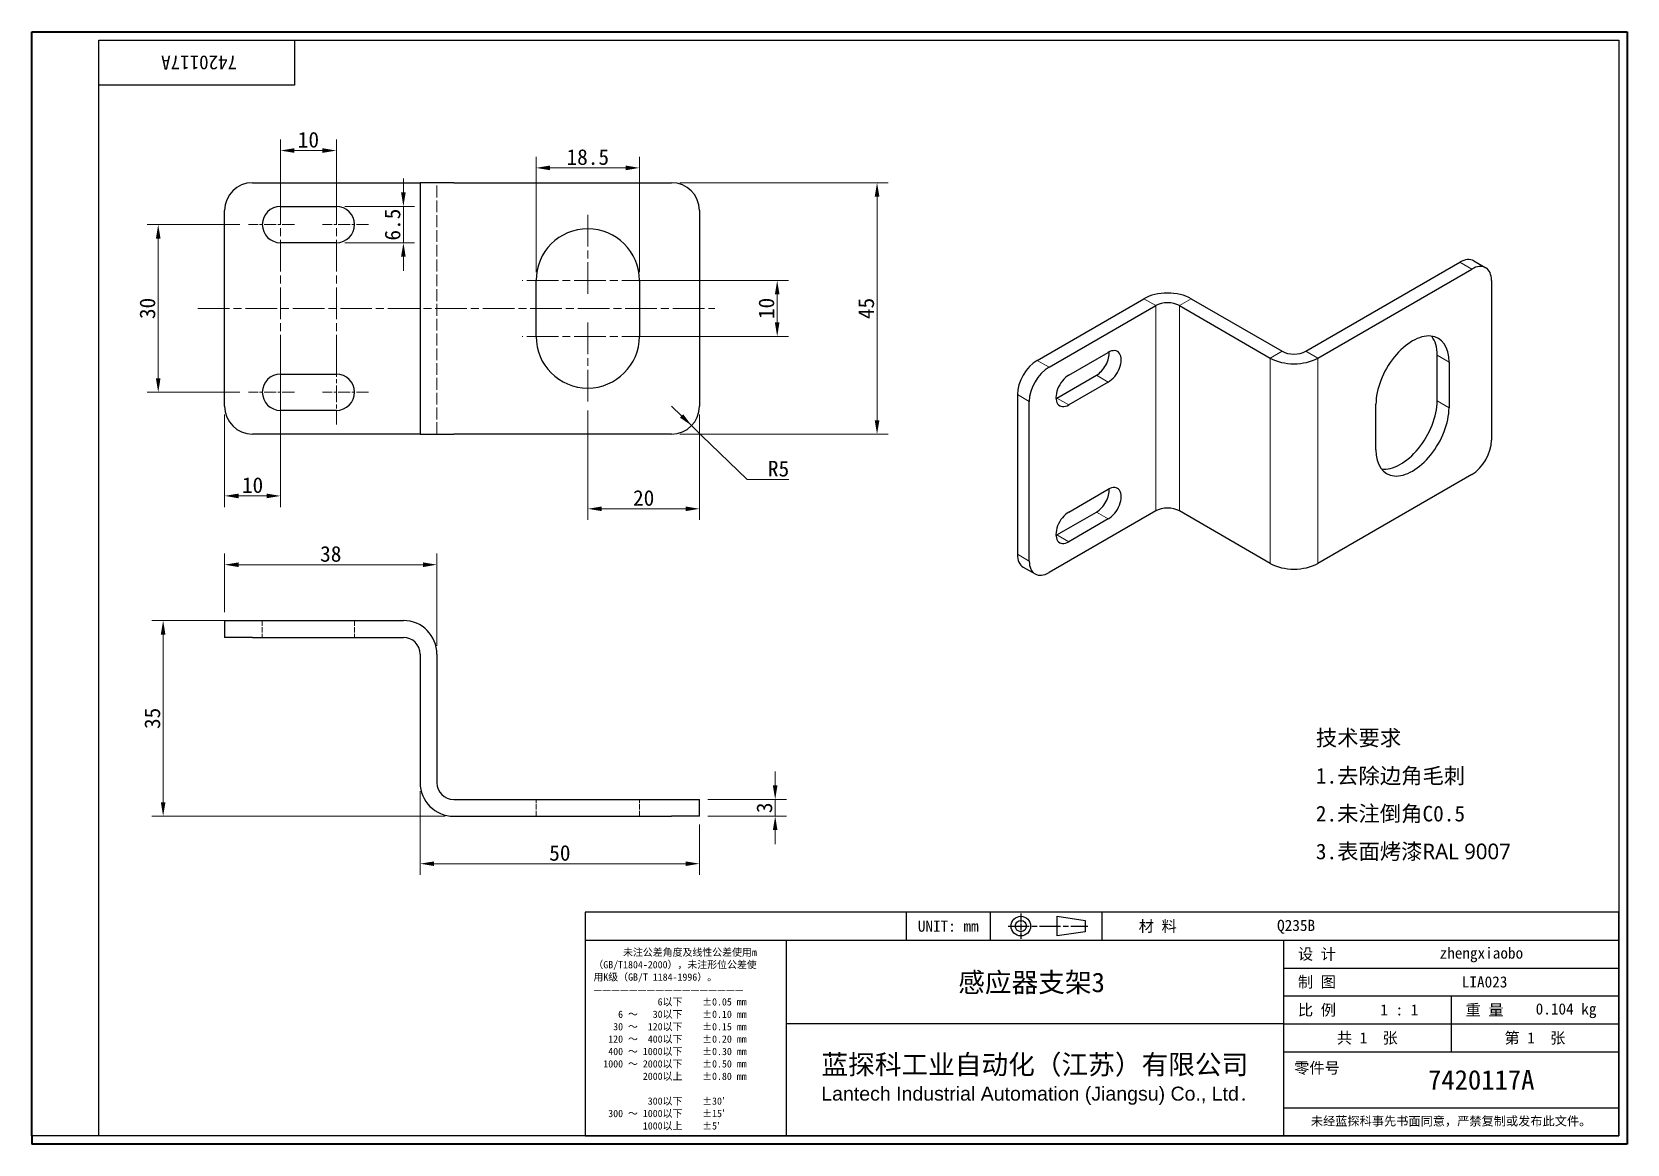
# Model space of a CAD drawing. Header units: millimetres. Extents: x 6 to 292, y 5 to 205.
import ezdxf
from ezdxf.enums import TextEntityAlignment as Align

# ---------------------------------------------------------------- set-up
doc = ezdxf.new("R2010")
doc.units = ezdxf.units.MM
doc.linetypes.add('CHAIN', pattern=[0.3543, 0.2362, -0.0295, 0.0591, -0.0295])
doc.linetypes.add('DASHED', pattern=[0.2067, 0.1654, -0.0413])
for name, color, linetype, lineweight in [('1', 7, 'Continuous', 18), ('可见 (ISO)', 7, 'Continuous', 25), ('可见窄的 (ISO)', 7, 'Continuous', 18), ('图框 (ISO)', 7, 'Continuous', 35), ('标题 (ISO)', 7, 'Continuous', 25)]:
    doc.layers.add(name, color=color, linetype=linetype, lineweight=lineweight)
for name, color, linetype, lineweight, true_color in [('中心标记 (ISO)', 1, 'CHAIN', 18, 0xff0000), ('中心线 (ISO)', 1, 'CHAIN', 18, 0xff0000), ('尺寸 (ISO)', 7, 'Continuous', 18, 0x008000), ('符号 (ISO)', 7, 'Continuous', 18, 0x008000), ('隐藏 (ISO)', 5, 'DASHED', 18, 0x0000ff)]:
    doc.layers.add(name, color=color, linetype=linetype, lineweight=lineweight, true_color=true_color)
doc.styles.add('文本样式164', font='SimSun.ttf')
doc.styles.add('文本样式165', font='SimSun.ttf')
doc.styles.add('文本样式74', font='SimSun.ttf')
doc.styles.add('最新国标', font='simfang.ttf')
doc.styles.add('注释文本 (ISO)', font='simfang.ttf')
doc.styles.add('添加1', font='simfang.ttf')
doc.dimstyles.new('默认 (GB)', dxfattribs={"dimtxt": 2.8, "dimasz": 2.5, "dimexe": 2, "dimexo": 1.5, "dimgap": 0.5, "dimtad": 1, "dimtoh": 1, "dimdsep": 46, "dimtxsty": '最新国标', "dimcen": 0.09, "dimdle": 10, "dimclrd": 256, "dimclre": 256, "dimclrt": 256, "dimazin": 2, "dimtfac": 0.535714, "dimtdec": 3, "dimtmove": 0, "dimatfit": 3, "dimfxl": 0, "dimtolj": 1, "dimlwd": -1, "dimlwe": -1, "dimarcsym": 0})

# ---------------------------------------------------------------- blocks, each defined once
blk = doc.blocks.new('图框 最新国标')
at = {"layer": '图框 (ISO)'}
for p, q in [((6, 7), (6, 204.5)), ((6, 204.5), (291.5, 204.5)), ((291.5, 204.5), (291.5, 5.5)), ((6, 7), (6, 5.5)), ((6, 7), (6, 5.5)), ((291.5, 5.5), (6, 5.5))]:
    blk.add_line(p, q, dxfattribs=at)
at = {"layer": '图框 (ISO)', "color": 7, "linetype": 'Continuous', "lineweight": 25}
for p, q in [((18, 203), (290, 203)), ((18, 7), (18, 203)), ((18, 203), (290, 203)), ((53, 203), (53, 195)), ((290, 203), (290, 7)), ((290, 203), (290, 7)), ((53, 195), (18, 195)), ((290, 7), (6, 7)), ((290, 7), (18, 7))]:
    blk.add_line(p, q, dxfattribs=at)
at = {"layer": '图框 (ISO)', "style": '文本样式74'}
blk.add_attdef('零件代号_001', (42.73, 200.25), '', height=2.5, rotation=180, dxfattribs=at)
blk = doc.blocks.new('标题栏 最新国标')
at = {"layer": '标题 (ISO)'}
for p, q in [((381.98, -183.84), (196.98, -183.84)), ((196.98, -183.84), (196.98, -223.84)), ((254.48, -183.84), (254.48, -188.84)), ((269.48, -183.84), (269.48, -188.84)), ((281.48, -188.09), (281.48, -184.59)), ((281.48, -184.59), (286.48, -185.34)), ((286.48, -185.34), (286.48, -187.34)), ((289.48, -183.84), (289.48, -188.84)), ((381.98, -223.84), (381.98, -183.84)), ((383.48, -183.84), (383.48, -225.34)), ((286.48, -187.34), (281.48, -188.09)), ((196.98, -188.84), (381.98, -188.84)), ((232.98, -188.84), (232.98, -223.84)), ((321.98, -188.84), (321.98, -223.84)), ((321.98, -193.84), (381.98, -193.84)), ((321.98, -198.84), (381.98, -198.84)), ((351.98, -198.84), (351.98, -208.84)), ((321.98, -203.84), (232.98, -203.84)), ((321.98, -203.84), (381.98, -203.84)), ((321.98, -208.84), (381.98, -208.84)), ((321.98, -218.84), (381.98, -218.84)), ((196.98, -223.84), (381.98, -223.84)), ((383.48, -225.34), (196.98, -225.34))]:
    blk.add_line(p, q, dxfattribs=at)
at = {"layer": '标题 (ISO)', "linetype": 'CHAIN', "ltscale": 5.000333}
blk.add_line((274.98, -184.09), (274.98, -188.59), dxfattribs=at)
at = {"layer": '标题 (ISO)', "linetype": 'CHAIN', "ltscale": 15.834605}
blk.add_line((272.73, -186.34), (286.98, -186.34), dxfattribs=at)
at = {"layer": '标题 (ISO)'}
for radius in [1.75, 1]:
    blk.add_circle((274.98, -186.34), radius, dxfattribs=at)
at = {"layer": '1', "style": '文本样式164'}
for s, p in [('UNIT: mm', (261.98, -186.34)), ('材 料', (299.48, -186.34)), ('设 计', (327.98, -191.34)), ('制 图', (327.98, -196.34)), ('比 例', (327.98, -201.34)), ('重 量', (357.98, -201.34)), ('共 1  张', (336.98, -206.34)), ('第 1  张', (366.98, -206.34))]:
    blk.add_text(s, height=2, dxfattribs=at).set_placement(p, align=Align.MIDDLE_CENTER)
at = {"layer": '标题 (ISO)', "style": '注释文本 (ISO)'}
for s, insert, char_height, attachment_point, line_spacing_factor in [('\\fSimSun|b0|i0;{\\H1.3000;      未注公差角度及线性公差使用m\\P}\\fSimSun|b0|i0;{\\H1.3000;（GB/T1804-2000），未注形位公差使\\P}\\fSimSun|b0|i0;{\\H1.3000;用K级（GB/T 1184-1996）。\\P}\\fSimSun|b0|i0;{\\H1.3000;—————————————————\\P}\\fSimSun|b0|i0;{\\H1.3000;             6以下    ±0.05 mm\\P}\\fSimSun|b0|i0;{\\H1.3000;     6 ～   30以下    ±0.10 mm\\P}\\fSimSun|b0|i0;{\\H1.3000;    30 ～  120以下    ±0.15 mm\\P}\\fSimSun|b0|i0;{\\H1.3000;   120 ～  400以下    ±0.20 mm\\P}\\fSimSun|b0|i0;{\\H1.3000;   400 ～ 1000以下    ±0.30 mm\\P}\\fSimSun|b0|i0;{\\H1.3000;  1000 ～ 2000以下    ±0.50 mm\\P}\\fSimSun|b0|i0;{\\H1.3000;          2000以上    ±0.80 mm\\P}\\fSimSun|b0|i0;{\\H1.3000;\\P}\\fSimSun|b0|i0;{\\H1.3000;           300以下    ±30′\\P}\\fSimSun|b0|i0;{\\H1.3000;   300 ～ 1000以下    ±15′\\P}\\fSimSun|b0|i0;{\\H1.3000;          1000以上    ±5′}', (198.48, -206.63), 1.3, 4, 1.023913), ('{\\fMicrosoft YaHei|b0|i0|c134|p34;\\H1.75x;蓝探科工业自动化（江苏）有限公司\\P\\fArial|b0|i0|c0|p34;\\H0.71429x;Lantech Industrial Automation (Jiangsu) Co., Ltd\\fFangSong|b0|i0|c134|p49;.\\H1.15195x; }', (277.48, -213.84), 2, 5, 0.978695)]:
    blk.add_mtext(s, dxfattribs=dict(at, insert=insert, char_height=char_height, attachment_point=attachment_point, line_spacing_factor=line_spacing_factor))
at = {"layer": '标题 (ISO)', "attachment_point": 5, "style": '注释文本 (ISO)'}
for s, insert, char_height in [('\\fFangSong|b0|i0;LIA023', (357.98, -196.34), 2), ('\\fFangSong|b0|i0;零件号', (327.98, -211.84), 2), ('\\fSimSun|b0|i0;{\\H1.6000;未经蓝探科事先书面同意，严禁复制或发布此文件。}', (351.98, -221.34), 1.6)]:
    blk.add_mtext(s, dxfattribs=dict(at, insert=insert, char_height=char_height))
at = {"layer": '标题 (ISO)'}
for tag, p, height, style in [('材料_001', (320.84, -187.21), 2, '注释文本 (ISO)'), ('设计人_001', (349.92, -192.16), 2, '注释文本 (ISO)'), ('库存编号_001', (263.77, -198.16), 3.5, '文本样式165'), ('视图比例_001', (339.32, -202.33), 2, '注释文本 (ISO)'), ('质量\\P3;_001', (367.12, -202.16), 2, '注释文本 (ISO)'), ('零件代号_001', (347.86, -215.59), 3.5, '文本样式165')]:
    blk.add_attdef(tag, p, '', height=height, dxfattribs=dict(at, style=style))
blk = doc.blocks.new('*D5')
at = {"layer": 'Defpoints', "color": 0, "transparency": 16777216}
for p in [(120.49, 177.52), (120.49, 132.52), (157.26, 132.52)]:
    blk.add_point(p, dxfattribs=at)
at = {"layer": '尺寸 (ISO)', "color": 116, "true_color": 0x00803f, "transparency": 16777216}
for p, q in [((121.99, 177.52), (159.26, 177.52)), ((157.26, 175.02), (157.26, 135.02)), ((121.99, 132.52), (159.26, 132.52))]:
    blk.add_line(p, q, dxfattribs=at)
for points in [[(156.84, 175.02), (157.68, 175.02), (157.26, 177.52)], [(156.84, 135.02), (157.68, 135.02), (157.26, 132.52)]]:
    blk.add_solid(points, dxfattribs=at)
at = {"layer": '尺寸 (ISO)', "transparency": 16777216, "insert": (155.34, 155.02), "char_height": 2.8, "attachment_point": 5, "rotation": 90, "style": '最新国标'}
blk.add_mtext('\\A1;45', dxfattribs=at)
blk = doc.blocks.new('*D6')
at = {"layer": 'Defpoints', "color": 0, "transparency": 16777216}
for p in [(78.49, 109.17), (40.49, 99.17), (78.49, 93.17)]:
    blk.add_point(p, dxfattribs=at)
at = {"layer": '尺寸 (ISO)', "color": 116, "true_color": 0x00803f, "transparency": 16777216}
for p, q in [((40.49, 100.67), (40.49, 111.17)), ((42.99, 109.17), (75.99, 109.17)), ((78.49, 94.67), (78.49, 111.17))]:
    blk.add_line(p, q, dxfattribs=at)
for points in [[(42.99, 109.58), (42.99, 108.75), (40.49, 109.17)], [(75.99, 109.58), (75.99, 108.75), (78.49, 109.17)]]:
    blk.add_solid(points, dxfattribs=at)
at = {"layer": '尺寸 (ISO)', "transparency": 16777216, "insert": (59.49, 111.08), "char_height": 2.8, "attachment_point": 5, "style": '最新国标'}
blk.add_mtext('\\A1;38', dxfattribs=at)
blk = doc.blocks.new('*D7')
at = {"layer": 'Defpoints', "color": 0, "transparency": 16777216}
for p in [(75.49, 70.17), (125.49, 64.17), (125.49, 55.67)]:
    blk.add_point(p, dxfattribs=at)
at = {"layer": '尺寸 (ISO)', "color": 116, "true_color": 0x00803f, "transparency": 16777216}
for p, q in [((75.49, 68.67), (75.49, 53.67)), ((125.49, 62.67), (125.49, 53.67)), ((77.99, 55.67), (122.99, 55.67))]:
    blk.add_line(p, q, dxfattribs=at)
for points in [[(77.99, 56.08), (77.99, 55.25), (75.49, 55.67)], [(122.99, 56.08), (122.99, 55.25), (125.49, 55.67)]]:
    blk.add_solid(points, dxfattribs=at)
at = {"layer": '尺寸 (ISO)', "transparency": 16777216, "insert": (100.49, 57.58), "char_height": 2.8, "attachment_point": 5, "style": '最新国标'}
blk.add_mtext('\\A1;50', dxfattribs=at)
blk = doc.blocks.new('*D8')
at = {"layer": 'Defpoints', "color": 0, "transparency": 16777216}
for p in [(105.49, 138.27), (125.49, 137.52), (125.49, 119.17)]:
    blk.add_point(p, dxfattribs=at)
at = {"layer": '尺寸 (ISO)', "color": 116, "true_color": 0x00803f, "transparency": 16777216}
for p, q in [((105.49, 136.77), (105.49, 117.17)), ((125.49, 136.02), (125.49, 117.17)), ((107.99, 119.17), (122.99, 119.17))]:
    blk.add_line(p, q, dxfattribs=at)
for points in [[(107.99, 119.59), (107.99, 118.75), (105.49, 119.17)], [(122.99, 119.59), (122.99, 118.75), (125.49, 119.17)]]:
    blk.add_solid(points, dxfattribs=at)
at = {"layer": '尺寸 (ISO)', "transparency": 16777216, "insert": (115.49, 121.09), "char_height": 2.8, "attachment_point": 5, "style": '最新国标'}
blk.add_mtext('\\A1;20', dxfattribs=at)
blk = doc.blocks.new('*D9')
at = {"layer": 'Defpoints', "color": 0, "transparency": 16777216}
for p in [(114.74, 160.02), (114.74, 150.02), (139.39, 150.02)]:
    blk.add_point(p, dxfattribs=at)
at = {"layer": '尺寸 (ISO)', "color": 116, "true_color": 0x00803f, "transparency": 16777216}
for p, q in [((116.24, 160.02), (141.39, 160.02)), ((139.39, 157.52), (139.39, 152.52)), ((116.24, 150.02), (141.39, 150.02))]:
    blk.add_line(p, q, dxfattribs=at)
for points in [[(138.97, 157.52), (139.8, 157.52), (139.39, 160.02)], [(138.97, 152.52), (139.8, 152.52), (139.39, 150.02)]]:
    blk.add_solid(points, dxfattribs=at)
at = {"layer": '尺寸 (ISO)', "transparency": 16777216, "insert": (137.47, 155.02), "char_height": 2.8, "attachment_point": 5, "rotation": 90, "style": '最新国标'}
blk.add_mtext('\\A1;10', dxfattribs=at)
blk = doc.blocks.new('*D10')
at = {"layer": 'Defpoints', "color": 0, "transparency": 16777216}
for p in [(114.74, 180.17), (96.24, 160.02), (114.74, 160.02)]:
    blk.add_point(p, dxfattribs=at)
at = {"layer": '尺寸 (ISO)', "color": 116, "true_color": 0x00803f, "transparency": 16777216}
for p, q in [((96.24, 161.52), (96.24, 182.17)), ((98.74, 180.17), (112.24, 180.17)), ((114.74, 161.52), (114.74, 182.17))]:
    blk.add_line(p, q, dxfattribs=at)
for points in [[(98.74, 180.59), (98.74, 179.75), (96.24, 180.17)], [(112.24, 180.59), (112.24, 179.75), (114.74, 180.17)]]:
    blk.add_solid(points, dxfattribs=at)
at = {"layer": '尺寸 (ISO)', "transparency": 16777216, "insert": (105.49, 182.09), "char_height": 2.8, "attachment_point": 5, "style": '最新国标'}
blk.add_mtext('\\A1;18.5', dxfattribs=at)
blk = doc.blocks.new('*D11')
at = {"layer": 'Defpoints', "color": 0, "transparency": 16777216}
for p in [(60.49, 183.27), (50.49, 173.27), (60.49, 173.27)]:
    blk.add_point(p, dxfattribs=at)
at = {"layer": '尺寸 (ISO)', "color": 116, "true_color": 0x00803f, "transparency": 16777216}
for p, q in [((50.49, 174.77), (50.49, 185.27)), ((52.99, 183.27), (57.99, 183.27)), ((60.49, 174.77), (60.49, 185.27))]:
    blk.add_line(p, q, dxfattribs=at)
for points in [[(52.99, 183.69), (52.99, 182.86), (50.49, 183.27)], [(57.99, 183.69), (57.99, 182.86), (60.49, 183.27)]]:
    blk.add_solid(points, dxfattribs=at)
at = {"layer": '尺寸 (ISO)', "transparency": 16777216, "insert": (55.49, 185.19), "char_height": 2.8, "attachment_point": 5, "style": '最新国标'}
blk.add_mtext('\\A1;10', dxfattribs=at)
blk = doc.blocks.new('*D12')
at = {"layer": 'Defpoints', "color": 0, "transparency": 16777216}
for p in [(60.49, 173.27), (60.49, 166.77), (72.49, 166.77)]:
    blk.add_point(p, dxfattribs=at)
at = {"layer": '尺寸 (ISO)', "color": 116, "true_color": 0x00803f, "transparency": 16777216}
for p, q in [((72.49, 175.77), (72.49, 178.27)), ((61.99, 173.27), (74.49, 173.27)), ((72.49, 173.27), (72.49, 170.77)), ((72.49, 170.77), (72.49, 169.27)), ((72.49, 166.77), (72.49, 169.27)), ((61.99, 166.77), (74.49, 166.77)), ((72.49, 164.27), (72.49, 161.77))]:
    blk.add_line(p, q, dxfattribs=at)
for points in [[(72.07, 175.77), (72.9, 175.77), (72.49, 173.27)], [(72.07, 164.27), (72.9, 164.27), (72.49, 166.77)]]:
    blk.add_solid(points, dxfattribs=at)
at = {"layer": '尺寸 (ISO)', "transparency": 16777216, "insert": (70.56, 170.02), "char_height": 2.8, "attachment_point": 5, "rotation": 90, "style": '最新国标'}
blk.add_mtext('\\A1;6.5', dxfattribs=at)
blk = doc.blocks.new('*D13')
at = {"layer": 'Defpoints', "color": 0, "transparency": 16777216}
for p in [(44.74, 170.02), (28.61, 140.02), (44.74, 140.02)]:
    blk.add_point(p, dxfattribs=at)
at = {"layer": '尺寸 (ISO)', "color": 116, "true_color": 0x00803f, "transparency": 16777216}
for p, q in [((43.24, 170.02), (26.61, 170.02)), ((28.61, 167.52), (28.61, 142.52)), ((43.24, 140.02), (26.61, 140.02))]:
    blk.add_line(p, q, dxfattribs=at)
for points in [[(28.19, 167.52), (29.02, 167.52), (28.61, 170.02)], [(28.19, 142.52), (29.02, 142.52), (28.61, 140.02)]]:
    blk.add_solid(points, dxfattribs=at)
at = {"layer": '尺寸 (ISO)', "transparency": 16777216, "insert": (26.69, 155.02), "char_height": 2.8, "attachment_point": 5, "rotation": 90, "style": '最新国标'}
blk.add_mtext('\\A1;30', dxfattribs=at)
blk = doc.blocks.new('*D14')
at = {"layer": 'Defpoints', "color": 0, "transparency": 16777216}
for p in [(50.49, 144.61), (40.49, 137.52), (40.49, 121.48)]:
    blk.add_point(p, dxfattribs=at)
at = {"layer": '尺寸 (ISO)', "color": 116, "true_color": 0x00803f, "transparency": 16777216}
for p, q in [((50.49, 143.11), (50.49, 119.48)), ((40.49, 136.02), (40.49, 119.48)), ((47.99, 121.48), (42.99, 121.48))]:
    blk.add_line(p, q, dxfattribs=at)
for points in [[(42.99, 121.89), (42.99, 121.06), (40.49, 121.48)], [(47.99, 121.89), (47.99, 121.06), (50.49, 121.48)]]:
    blk.add_solid(points, dxfattribs=at)
at = {"layer": '尺寸 (ISO)', "transparency": 16777216, "insert": (45.49, 123.39), "char_height": 2.8, "attachment_point": 5, "style": '最新国标'}
blk.add_mtext('\\A1;10', dxfattribs=at)
blk = doc.blocks.new('*D15')
at = {"layer": 'Defpoints', "color": 0, "transparency": 16777216}
for p in [(125.49, 67.17), (125.49, 64.17), (139.03, 64.17)]:
    blk.add_point(p, dxfattribs=at)
at = {"layer": '尺寸 (ISO)', "color": 116, "true_color": 0x00803f, "transparency": 16777216}
for p, q in [((139.03, 69.67), (139.03, 72.17)), ((126.99, 67.17), (141.03, 67.17)), ((139.03, 67.17), (139.03, 64.17)), ((126.99, 64.17), (141.03, 64.17)), ((139.03, 61.67), (139.03, 59.17))]:
    blk.add_line(p, q, dxfattribs=at)
for points in [[(138.61, 69.67), (139.44, 69.67), (139.03, 67.17)], [(138.61, 61.67), (139.44, 61.67), (139.03, 64.17)]]:
    blk.add_solid(points, dxfattribs=at)
at = {"layer": '尺寸 (ISO)', "transparency": 16777216, "insert": (137.11, 65.67), "char_height": 2.8, "attachment_point": 5, "rotation": 90, "style": '最新国标'}
blk.add_mtext('\\A1;3', dxfattribs=at)
blk = doc.blocks.new('*D16')
at = {"layer": 'Defpoints', "color": 0, "transparency": 16777216}
for p in [(120.49, 137.52), (124.08, 134.05)]:
    blk.add_point(p, dxfattribs=at)
at = {"layer": '尺寸 (ISO)', "color": 116, "true_color": 0x00803f, "transparency": 16777216}
for p, q in [((120.49, 137.52), (124.08, 134.05)), ((122.28, 135.79), (120.49, 137.52)), ((124.08, 134.05), (125.87, 132.31)), ((134.03, 124.41), (125.87, 132.31)), ((141.48, 124.41), (134.03, 124.41))]:
    blk.add_line(p, q, dxfattribs=at)
blk.add_solid([(122.57, 136.09), (121.99, 135.49), (124.08, 134.05)], dxfattribs=at)
at = {"layer": '尺寸 (ISO)', "transparency": 16777216, "insert": (139.63, 126.33), "char_height": 2.8, "attachment_point": 5, "style": '最新国标'}
blk.add_mtext('\\A1;R5', dxfattribs=at)
blk = doc.blocks.new('*D17')
at = {"layer": 'Defpoints', "color": 0, "transparency": 16777216}
for p in [(45.49, 99.17), (29.49, 64.17), (81.49, 64.17)]:
    blk.add_point(p, dxfattribs=at)
at = {"layer": '尺寸 (ISO)', "color": 116, "true_color": 0x00803f, "transparency": 16777216}
for p, q in [((43.99, 99.17), (27.49, 99.17)), ((29.49, 96.67), (29.49, 66.67)), ((79.99, 64.17), (27.49, 64.17))]:
    blk.add_line(p, q, dxfattribs=at)
for points in [[(29.07, 96.67), (29.9, 96.67), (29.49, 99.17)], [(29.07, 66.67), (29.9, 66.67), (29.49, 64.17)]]:
    blk.add_solid(points, dxfattribs=at)
at = {"layer": '尺寸 (ISO)', "transparency": 16777216, "insert": (27.57, 81.67), "char_height": 2.8, "attachment_point": 5, "rotation": 90, "style": '最新国标'}
blk.add_mtext('\\A1;35', dxfattribs=at)

msp = doc.modelspace()

# ---------------------------------------------------------------- linework, layer by layer
at = {"layer": '中心标记 (ISO)', "ltscale": 23.990969}
for p, q in [((50.486, 175.775), (50.486, 144.615)), ((60.486, 175.775), (60.486, 145.047)), ((105.486, 171.775), (105.486, 157.525)), ((117.236, 160.025), (93.736, 160.025)), ((105.486, 152.525), (105.486, 138.275)), ((117.236, 150.025), (93.736, 150.025))]:
    msp.add_line(p, q, dxfattribs=at)
at = {"layer": '中心标记 (ISO)', "ltscale": 9.167361}
for p, q in [((52.986, 170.025), (44.736, 170.025)), ((66.236, 170.025), (57.986, 170.025)), ((52.986, 140.025), (44.736, 140.025)), ((66.236, 140.025), (57.986, 140.025))]:
    msp.add_line(p, q, dxfattribs=at)
at = {"layer": '中心标记 (ISO)', "ltscale": 12.778786}
for p, q in [((50.486, 145.775), (50.486, 134.275)), ((60.486, 145.775), (60.486, 134.275))]:
    msp.add_line(p, q, dxfattribs=at)
at = {"layer": '中心线 (ISO)', "ltscale": 23.990969}
msp.add_line((35.702, 155.025), (128.213, 155.025), dxfattribs=at)
at = {"layer": '可见 (ISO)'}
for p, q in [((45.486, 177.525), (72.486, 177.525)), ((72.486, 177.525), (75.486, 177.525)), ((75.486, 177.525), (75.486, 132.525)), ((81.486, 177.525), (75.486, 177.525)), ((81.486, 177.525), (120.486, 177.525)), ((40.486, 137.525), (40.486, 172.525)), ((50.486, 173.275), (60.486, 173.275)), ((125.486, 172.525), (125.486, 137.525)), ((60.486, 166.775), (50.486, 166.775)), ((233.999, 147.362), (261.576, 163.284)), ((264.076, 163.531), (266.197, 162.307)), ((96.236, 150.025), (96.236, 160.025)), ((114.736, 160.025), (114.736, 150.025)), ((236.12, 146.137), (263.697, 162.059)), ((267.233, 160.018), (267.233, 131.44)), ((185.916, 145.729), (205.008, 156.752)), ((188.037, 144.504), (207.129, 155.527)), ((211.372, 155.527), (227.635, 146.137)), ((213.493, 156.752), (229.756, 147.362)), ((191.573, 143.076), (198.644, 147.158)), ((257.51, 138.483), (257.51, 146.648)), ((50.486, 143.275), (60.486, 143.275)), ((189.451, 138.993), (196.522, 143.076)), ((259.632, 145.423), (259.632, 137.258)), ((198.644, 141.851), (191.573, 137.768)), ((182.38, 139.605), (182.38, 111.028)), ((184.501, 109.803), (184.501, 138.381)), ((246.55, 129.705), (246.55, 137.87)), ((60.486, 136.775), (50.486, 136.775)), ((72.486, 132.525), (45.486, 132.525)), ((75.486, 132.525), (72.486, 132.525)), ((75.486, 132.525), (81.486, 132.525)), ((120.486, 132.525), (81.486, 132.525)), ((263.697, 125.317), (236.12, 109.395)), ((191.573, 118.581), (198.644, 122.663)), ((207.129, 118.785), (188.037, 107.762)), ((189.451, 114.498), (196.522, 118.581)), ((198.644, 117.356), (191.573, 113.273)), ((227.635, 109.395), (211.372, 118.785)), ((183.416, 108.739), (185.537, 107.514)), ((40.486, 99.167), (40.486, 96.167)), ((40.486, 99.167), (45.486, 99.167)), ((45.486, 99.167), (72.486, 99.167)), ((45.486, 96.167), (40.486, 96.167)), ((45.486, 96.167), (72.486, 96.167)), ((75.486, 93.167), (75.486, 70.167)), ((78.486, 93.167), (78.486, 70.167)), ((81.486, 67.167), (120.486, 67.167)), ((120.486, 67.167), (125.486, 67.167)), ((125.486, 64.167), (125.486, 67.167)), ((81.486, 64.167), (120.486, 64.167)), ((125.486, 64.167), (120.486, 64.167))]:
    msp.add_line(p, q, dxfattribs=at)
for centre, radius, start, end in [((45.486, 172.525), 5, 90, 180), ((120.486, 172.525), 5, 0, 90), ((50.486, 170.025), 3.25, 90, 270), ((60.486, 170.025), 3.25, 270, 90), ((105.486, 160.025), 9.25, 0, 180), ((105.486, 150.025), 9.25, 180, 0), ((50.486, 140.025), 3.25, 90, 270), ((60.486, 140.025), 3.25, 270, 90), ((45.486, 137.525), 5, 180, 270), ((120.486, 137.525), 5, 270, 0), ((72.486, 93.167), 6, 0, 90), ((72.486, 93.167), 3, 0, 90), ((81.486, 70.167), 6, 180, 270), ((81.486, 70.167), 3, 180, 270)]:
    msp.add_arc(centre, radius, start, end, dxfattribs=at)
for centre, major_axis, start_param, end_param in [((261.576, 159.201), (2.5, 4.33), 0, 0.7853982), ((263.697, 157.977), (2.5, 4.33), 5.4977871, 7.0685835), ((209.25, 154.302), (6, 0), 0.7853982, 2.3561945), ((209.25, 154.302), (3, 0), 0.7853982, 2.3561945), ((253.091, 141.647), (4.625, 8.011), 5.4977871, 8.6393798), ((250.969, 142.871), (4.625, 8.011), 5.4977871, 6.051794), ((185.916, 141.647), (-2.5, -4.33), 3.9269908, 5.4977871), ((196.522, 145.729), (1.625, 2.815), 3.9269908, 5.5720241), ((198.644, 144.504), (1.625, 2.815), 3.9269908, 7.0685835), ((231.878, 148.587), (6, 0), 3.9269908, 5.4977871), ((231.878, 148.587), (3, 0), 3.9269908, 5.4977871), ((188.037, 140.422), (2.5, 4.33), 0.7853982, 2.3561945), ((191.573, 140.422), (-1.625, -2.815), 3.9269908, 7.0685835), ((189.451, 141.647), (1.625, 2.815), 3.8527539, 3.9269908), ((253.091, 133.482), (-4.625, -8.011), 5.4977871, 8.6393798), ((250.969, 134.706), (-4.625, -8.011), 0.2313913, 2.3561945), ((263.697, 129.399), (-2.5, -4.33), 0.7853982, 2.3561945), ((198.644, 120.009), (1.625, 2.815), 3.9269908, 7.0685835), ((196.522, 121.234), (1.625, 2.815), 3.9269908, 5.5720241), ((191.573, 115.927), (-1.625, -2.815), 3.9269908, 7.0685835), ((209.25, 117.56), (-3, 0), 3.9269908, 5.4977871), ((189.451, 117.152), (1.625, 2.815), 3.8527539, 3.9269908), ((185.916, 113.069), (-2.5, -4.33), 5.4977871, 6.2831853), ((188.037, 111.845), (-2.5, -4.33), 5.4977871, 7.0685835), ((231.878, 111.845), (-6, 0), 0.7853982, 2.3561945)]:
    msp.add_ellipse(centre, major_axis=major_axis, ratio=0.5773503, start_param=start_param, end_param=end_param, dxfattribs=at)
at = {"layer": '可见窄的 (ISO)'}
for p, q in [((261.576, 163.284), (263.697, 162.059)), ((205.008, 156.752), (207.129, 155.527)), ((207.129, 155.527), (207.129, 118.785)), ((213.493, 156.752), (211.372, 155.527)), ((211.372, 155.527), (211.372, 118.785)), ((188.037, 144.504), (185.916, 145.729)), ((229.756, 147.362), (227.635, 146.137)), ((227.635, 146.137), (227.635, 109.395)), ((233.999, 147.362), (236.12, 146.137)), ((236.12, 146.137), (236.12, 109.395)), ((259.632, 145.423), (257.51, 146.648)), ((196.522, 143.076), (198.644, 141.851)), ((182.38, 139.605), (184.501, 138.381)), ((189.451, 138.993), (191.573, 137.768)), ((259.632, 137.258), (257.51, 138.483)), ((196.522, 118.581), (198.644, 117.356)), ((189.451, 114.498), (191.573, 113.273)), ((184.501, 109.803), (182.38, 111.028))]:
    msp.add_line(p, q, dxfattribs=at)
at = {"layer": '隐藏 (ISO)', "ltscale": 12.806284}
msp.add_line((78.486, 132.525), (78.486, 177.525), dxfattribs=at)
at = {"layer": '隐藏 (ISO)', "ltscale": 5.71399}
for p, q in [((47.236, 99.167), (47.236, 96.167)), ((63.736, 99.167), (63.736, 96.167)), ((96.236, 64.167), (96.236, 67.167)), ((114.736, 64.167), (114.736, 67.167))]:
    msp.add_line(p, q, dxfattribs=at)

# ---------------------------------------------------------------- block references
for name, p, values in [('图框 最新国标', (0, 0), {'零件代号_001': '7420117A'}), ('标题栏 最新国标', (-91.983, 230.844), {'零件代号_001': '7420117A', '库存编号_001': '感应器支架3', '质量\\P3;_001': '0.104 kg', '视图比例_001': '1 : 1', '设计人_001': 'zhengxiaobo', '材料_001': 'Q235B'})]:
    msp.add_blockref(name, p).add_auto_attribs(values)

# ---------------------------------------------------------------- texts
at = {"layer": '符号 (ISO)', "insert": (235.793, 67.866), "char_height": 2.8, "width": 37.53309, "attachment_point": 4, "line_spacing_factor": 1.451085, "style": '添加1'}
msp.add_mtext('\\fFangSong|b0|i0;{\\H2.8000;技术要求\\P}\\fFangSong|b0|i0;{\\H2.8000;1.去除边角毛刺\\P}\\fFangSong|b0|i0;{\\H2.8000;2.未注倒角C0.5\\P}\\fFangSong|b0|i0;{\\H2.8000;3.表面烤漆}\\fSegoe UI|b0|i0;{\\H2.8000;RAL 9007\\P}', dxfattribs=at)

# ---------------------------------------------------------------- dimensions: what is measured, and where the dimension line sits
at = {"layer": '尺寸 (ISO)', "color": 116, "true_color": 0x00803f}
for base, p1, p2, angle, override, picture, middle in [((60.486, 183.275), (50.486, 173.275), (60.486, 173.275), 180, {"dimgap": 0.5, "dimtoh": 0, "dimdec": 2, "dimtol": 0, "dimlim": 0, "dimtp": 0, "dimtm": 0, "dimtdec": 3, "dimtofl": 0, "dimatfit": 1}, '*D11', (55.486, 183.275)), ((72.486, 166.775), (60.486, 173.275), (60.486, 166.775), 270, {"dimgap": 0.5, "dimtoh": 0, "dimdec": 2, "dimtol": 0, "dimlim": 0, "dimtp": 0, "dimtm": 0, "dimtdec": 3, "dimtofl": 0}, '*D12', (72.486, 170.025)), ((157.261, 132.525), (120.486, 177.525), (120.486, 132.525), 90, {"dimgap": 0.5, "dimtoh": 0, "dimdec": 2, "dimtol": 0, "dimlim": 0, "dimtp": 0, "dimtm": 0, "dimtdec": 3, "dimtofl": 0, "dimatfit": 1}, '*D5', (157.261, 155.025)), ((28.607, 140.025), (44.736, 170.025), (44.736, 140.025), 90, {"dimgap": 0.5, "dimtoh": 0, "dimdec": 2, "dimtol": 0, "dimlim": 0, "dimtp": 0, "dimtm": 0, "dimtdec": 3, "dimtofl": 0, "dimatfit": 1}, '*D13', (28.607, 155.025)), ((139.388, 150.025), (114.736, 160.025), (114.736, 150.025), 90, {"dimgap": 0.5, "dimtoh": 0, "dimdec": 2, "dimtol": 0, "dimlim": 0, "dimtp": 0, "dimtm": 0, "dimtdec": 3, "dimtofl": 0, "dimatfit": 1}, '*D9', (139.388, 155.025)), ((40.486, 121.477), (50.486, 144.615), (40.486, 137.525), 180, {"dimgap": 0.5, "dimtoh": 0, "dimdec": 2, "dimtol": 0, "dimlim": 0, "dimtp": 0, "dimtm": 0, "dimtdec": 3, "dimtofl": 0, "dimatfit": 1}, '*D14', (45.486, 121.477)), ((125.486, 119.169), (105.486, 138.275), (125.486, 137.525), 180, {"dimgap": 0.5, "dimtoh": 0, "dimdec": 2, "dimtol": 0, "dimlim": 0, "dimtp": 0, "dimtm": 0, "dimtdec": 3, "dimtofl": 0, "dimatfit": 1}, '*D8', (115.486, 119.169)), ((78.486, 109.167), (40.486, 99.167), (78.486, 93.167), 180, {"dimgap": 0.5, "dimtoh": 0, "dimdec": 2, "dimtol": 0, "dimlim": 0, "dimtp": 0, "dimtm": 0, "dimtdec": 3, "dimtofl": 0, "dimatfit": 1}, '*D6', (59.486, 109.167)), ((29.486, 64.167), (45.486, 99.167), (81.486, 64.167), 270, {"dimgap": 0.5, "dimtoh": 0, "dimdec": 2, "dimtol": 0, "dimlim": 0, "dimtp": 0, "dimtm": 0, "dimtdec": 3, "dimtofl": 0, "dimatfit": 1}, '*D17', (29.486, 81.667)), ((139.026, 64.167), (125.486, 67.167), (125.486, 64.167), 90, {"dimgap": 0.5, "dimtoh": 0, "dimdec": 2, "dimtol": 0, "dimlim": 0, "dimtp": 0, "dimtm": 0, "dimtdec": 3, "dimtofl": 1, "dimatfit": 1}, '*D15', (139.026, 65.667)), ((125.486, 55.667), (75.486, 70.167), (125.486, 64.167), 180, {"dimgap": 0.5, "dimtoh": 0, "dimdec": 2, "dimtol": 0, "dimlim": 0, "dimtp": 0, "dimtm": 0, "dimtdec": 3, "dimtofl": 0, "dimatfit": 1}, '*D7', (100.486, 55.667))]:
    dim = msp.add_linear_dim(base=base, p1=p1, p2=p2, angle=angle, dimstyle='默认 (GB)', override=override, dxfattribs=at)
    dim.commit()
    dim.dimension.update_dxf_attribs({"geometry": picture, "text_midpoint": middle, "dimtype": 160})
dim = msp.add_linear_dim(base=(114.736, 180.171), p1=(96.236, 160.025), p2=(114.736, 160.025), dimstyle='默认 (GB)', override={"dimgap": 0.5, "dimtoh": 0, "dimdec": 2, "dimtol": 0, "dimlim": 0, "dimtp": 0, "dimtm": 0, "dimtdec": 3, "dimtofl": 0, "dimatfit": 1}, dxfattribs=at)
dim.commit()
dim.dimension.update_dxf_attribs({"geometry": '*D10', "text_midpoint": (105.486, 180.171), "dimtype": 160})
dim = msp.add_radius_dim(center=(120.486, 137.525), mpoint=(124.078, 134.047), dimstyle='默认 (GB)', override={"dimgap": 0.5, "dimtih": 1, "dimdec": 2, "dimlfac": 1, "dimcen": 0, "dimtol": 0, "dimlim": 0, "dimtp": 0, "dimtm": 0, "dimtdec": 3}, dxfattribs=at)
dim.commit()
dim.dimension.update_dxf_attribs({"geometry": '*D16', "text_midpoint": (139.628, 124.412), "dimtype": 164})

doc.saveas('drawing.dxf')
